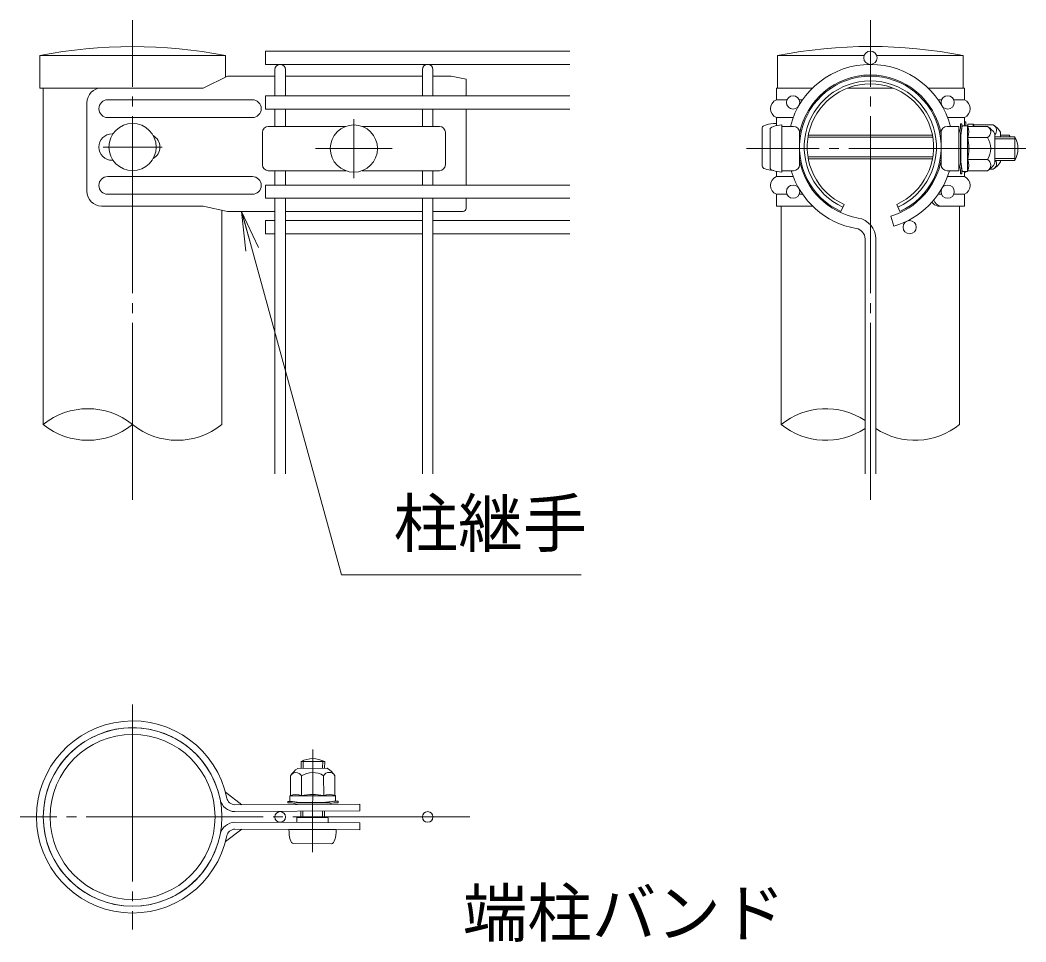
# Model space of a CAD drawing. Units: millimetres, scale not verified. Extents: x -4200 to 4200, y -2970 to 2970.
# Drawn here: x 975 to 1997, y 240 to 1176 of the extents above; entities that cross this region are included whole.
import ezdxf
from ezdxf.enums import TextEntityAlignment as Align

# ---------------------------------------------------------------- set-up
doc = ezdxf.new("R2010")
doc.units = ezdxf.units.MM
doc.header["$LTSCALE"] = 10
doc.linetypes.add('LONG_CHAIN', pattern=[21, 18, -1, 1, -1])
for name, color, linetype, lineweight in [('0-3_D-STR1', 1, 'Continuous', 9), ('0-4_D-BMK', 2, 'LONG_CHAIN', 9), ('0-5_D-STR-DIM', 7, 'Continuous', 9), ('0-6_0', 7, 'Continuous', 9), ('0-8_D-STR2', 7, 'Continuous', 9), ('0-9_D-STR3', 3, 'Continuous', 9), ('0-A_D-STR-TXT', 7, 'Continuous', 9)]:
    doc.layers.add(name, color=color, linetype=linetype, lineweight=lineweight)
doc.styles.add('ＭＳ ゴシック', font='')
doc.styles.get('ＭＳ ゴシック').set_extended_font_data('MS Gothic')

# ---------------------------------------------------------------- blocks, each defined once
blk = doc.blocks.new('_Open')
at = {"layer": '0-6_0'}
blk.add_line((-10, 1.667), (0, 0), dxfattribs=at)
blk.add_lwpolyline([(-10, -1.667), (0, 0), (-10, 0)], dxfattribs=at)

msp = doc.modelspace()

# ---------------------------------------------------------------- linework, layer by layer
at = {"layer": '0-3_D-STR1'}
for p, q in [((1183.67, 1140.36), (994.97, 1140.36)), ((994.97, 1140.36), (994.97, 1107.36)), ((1183.67, 1118.37), (1183.67, 1140.36)), ((1832.96, 1140.36), (1744.97, 1140.36)), ((1744.97, 1140.36), (1744.97, 1107.36)), ((1933.67, 1140.36), (1845.69, 1140.36)), ((1933.67, 1107.36), (1933.67, 1140.36)), ((1161.26, 1107.36), (994.97, 1107.36)), ((998.57, 1107.36), (998.57, 765.36)), ((1780.53, 1107.36), (1744.97, 1107.36)), ((1799.52, 1107.36), (1797.39, 1107.36)), ((1862.16, 1107.36), (1816.48, 1107.36)), ((1933.67, 1107.36), (1898.11, 1107.36)), ((1180.07, 765.36), (1180.07, 983.21)), ((1748.57, 987.36), (1748.57, 765.36)), ((1930.07, 765.36), (1930.07, 987.45))]:
    msp.add_line(p, q, dxfattribs=at)
for radius in [90.75, 83.85]:
    msp.add_circle((1089.32, 366.49), radius, dxfattribs=at)
for centre, radius, start, end in [((1089.32, 656.68), 492.8, 78.96219, 101.03781), ((1839.32, 662.07), 487.51, 78.84081, 101.15919)]:
    msp.add_arc(centre, radius, start, end, dxfattribs=at)
at = {"layer": '0-4_D-BMK'}
for p, q in [((1089.32, 688.68), (1089.32, 1176.36)), ((1839.32, 688.68), (1839.32, 1176.36)), ((1314.32, 1075.84), (1314.32, 1015.84)), ((1059.32, 1047.36), (1119.32, 1047.36)), ((1275.32, 1045.84), (1353.32, 1045.84)), ((1997.41, 1045.84), (1713.29, 1045.84)), ((1089.32, 480.79), (1089.32, 252.19)), ((1272.17, 330.73), (1272.68, 435.2)), ((1432.22, 366.49), (975.02, 366.49))]:
    msp.add_line(p, q, dxfattribs=at)
at = {"layer": '0-5_D-STR-DIM'}
for centre, start, end in [((1043.94, 709.38), 50.97549, 129.02451), ((1793.95, 709.38), 56.30864, 129.02451), ((1043.94, 821.35), 230.97549, 309.02451), ((1134.69, 821.35), 230.97549, 309.02451), ((1793.95, 821.35), 230.97549, 303.69136), ((1884.7, 821.35), 236.30864, 309.02451)]:
    msp.add_arc(centre, 72.06, start, end, dxfattribs=at)
at = {"layer": '0-8_D-STR2'}
for p, q in [((1533.92, 1144.86), (1224.32, 1144.86)), ((1224.32, 1144.86), (1224.32, 1131.36)), ((1533.92, 1131.36), (1224.32, 1131.36)), ((1233.92, 1099.49), (1233.92, 1125.96)), ((1244.72, 1099.49), (1244.72, 1125.96)), ((1383.92, 1099.49), (1383.92, 1125.96)), ((1394.72, 1099.49), (1394.72, 1125.96)), ((1533.92, 1099.49), (1224.32, 1099.49)), ((1224.32, 1099.49), (1224.32, 1085.99)), ((1533.92, 1085.99), (1224.32, 1085.99)), ((1233.92, 1068.34), (1233.92, 1085.99)), ((1244.72, 1068.34), (1244.72, 1085.99)), ((1383.92, 1068.34), (1383.92, 1085.99)), ((1394.72, 1068.34), (1394.72, 1085.99)), ((1233.92, 1008.74), (1233.92, 1023.34)), ((1244.72, 1008.74), (1244.72, 1023.34)), ((1383.92, 1008.74), (1383.92, 1023.34)), ((1394.72, 1008.74), (1394.72, 1023.34)), ((1533.92, 1008.74), (1224.32, 1008.74)), ((1224.32, 1008.74), (1224.32, 995.24)), ((1533.92, 995.24), (1224.32, 995.24)), ((1233.92, 715.36), (1233.92, 995.24)), ((1244.72, 715.36), (1244.72, 995.24)), ((1383.92, 715.36), (1383.92, 995.24)), ((1394.72, 715.36), (1394.72, 995.24)), ((1233.92, 972.63), (1224.32, 972.63)), ((1224.32, 972.63), (1224.32, 959.13)), ((1383.92, 972.63), (1244.72, 972.63)), ((1533.92, 972.63), (1394.72, 972.63)), ((1860.24, 977.22), (1863.32, 966.87)), ((1233.92, 959.13), (1224.32, 959.13)), ((1383.92, 959.13), (1244.72, 959.13)), ((1533.92, 959.13), (1394.72, 959.13)), ((1833.92, 715.36), (1833.92, 953.96)), ((1844.72, 715.36), (1844.72, 953.96))]:
    msp.add_line(p, q, dxfattribs=at)
for centre, radius in [((1839.32, 1138.11), 6.75), ((1760.73, 1092.74), 6.75), ((1917.91, 1092.74), 6.75), ((1760.73, 1001.99), 6.75), ((1917.91, 1001.99), 6.75), ((1879.27, 965.88), 6.75), ((1239.32, 366.49), 5.4), ((1389.32, 366.49), 5.4)]:
    msp.add_circle(centre, radius, dxfattribs=at)
for centre, radius, start, end in [((1239.32, 1125.96), 5.4, 0, 180), ((1389.32, 1125.96), 5.4, 0, 180), ((1839.32, 1047.36), 84, 14.4591, 165.5409), ((1839.32, 1047.36), 73.2, 10.38886, 169.61114), ((1839.32, 1047.36), 73.2, 190.38886, 260.16066), ((1839.32, 1047.36), 73.2, 286.60421, 349.61114), ((1839.32, 1047.36), 84, 196.62015, 260.16066), ((1839.32, 1047.36), 84, 286.60421, 343.37985), ((1823.12, 953.96), 21.6, 0, 80.16066), ((1823.12, 953.96), 10.8, 0, 80.16066)]:
    msp.add_arc(centre, radius, start, end, dxfattribs=at)
at = {"layer": '0-9_D-STR3'}
for p, q in [((1185.7, 1119.36), (1161.26, 1107.36)), ((1233.92, 1119.36), (1185.7, 1119.36)), ((1383.92, 1119.36), (1244.72, 1119.36)), ((1413.32, 1119.36), (1394.72, 1119.36)), ((1413.32, 1119.36), (1428.32, 1116.36)), ((1428.32, 1116.36), (1428.32, 1099.49)), ((1161.26, 1107.36), (1057.86, 1107.36)), ((1780.53, 1107.36), (1743.77, 1107.36)), ((1743.77, 1095.36), (1743.77, 1107.36)), ((1797.39, 1107.36), (1799.52, 1107.36)), ((1934.87, 1107.36), (1898.11, 1107.36)), ((1934.87, 1107.36), (1934.87, 1099.04)), ((1934.87, 1095.36), (1934.87, 1107.36)), ((1211.09, 1095.36), (1064.09, 1095.36)), ((1743.77, 1095.36), (1754.51, 1095.36)), ((1766.95, 1095.36), (1770.39, 1095.36)), ((1911.69, 1095.36), (1908.26, 1095.36)), ((1934.87, 1095.36), (1924.13, 1095.36)), ((1042.86, 1092.36), (1042.86, 1002.36)), ((1428.32, 1085.99), (1428.32, 1008.74)), ((1211.09, 1077.36), (1064.09, 1077.36)), ((1743.77, 1077.36), (1760.86, 1077.36)), ((1743.77, 1069.15), (1743.77, 1077.36)), ((1934.87, 1077.36), (1917.78, 1077.36)), ((1934.87, 1069.07), (1934.87, 1077.36)), ((1227.32, 1068.34), (1305.97, 1068.34)), ((1322.67, 1068.34), (1401.32, 1068.34)), ((1729.37, 1066.86), (1729.37, 1027.86)), ((1737.32, 1065.4), (1737.32, 1026.27)), ((1743.77, 1071.36), (1743.77, 1069.61)), ((1749.32, 1021.84), (1749.32, 1069.84)), ((1749.32, 1068.34), (1761.32, 1068.34)), ((1917.32, 1068.34), (1929.32, 1068.34)), ((1929.32, 1068.34), (1929.32, 1023.34)), ((1930.86, 1066.68), (1929.32, 1061.38)), ((1930.86, 1071), (1930.86, 1066.68)), ((1930.86, 1071), (1932.36, 1071)), ((1931.42, 1059.32), (1932.59, 1068.8)), ((1932.36, 1071), (1932.36, 1066.68)), ((1937.89, 1069.07), (1932.88, 1069.07)), ((1934.87, 1072.86), (1934.87, 1069.07)), ((1936.37, 1072.86), (1934.87, 1072.86)), ((1936.37, 1072.86), (1936.37, 1069.07)), ((1938.02, 1045.82), (1938.02, 1068.99)), ((1938.23, 1068.7), (1938.44, 1070.35)), ((1958.4, 1068.35), (1938.36, 1068.35)), ((1943.74, 1070.61), (1938.73, 1070.61)), ((1943.87, 1068.35), (1943.87, 1070.54)), ((1944.17, 1069.88), (1944.03, 1070.39)), ((1964.25, 1069.88), (1944.17, 1069.88)), ((1221.32, 1062.34), (1221.32, 1029.34)), ((1407.32, 1062.34), (1407.32, 1029.34)), ((1767.32, 1029.34), (1767.32, 1062.34)), ((1767.32, 1057.84), (1768.09, 1057.84)), ((1767.32, 1055.81), (1767.82, 1055.81)), ((1775.9, 1057.33), (1902.74, 1057.33)), ((1776.25, 1059.36), (1902.39, 1059.36)), ((1910.56, 1057.84), (1911.32, 1057.84)), ((1910.82, 1055.81), (1911.32, 1055.81)), ((1911.32, 1062.34), (1911.32, 1029.34)), ((1929.32, 1061.38), (1929.32, 1030.3)), ((1930.82, 1057.99), (1931.42, 1057.99)), ((1931.42, 1059.32), (1931.42, 1032.32)), ((1931.42, 1057.99), (1931.42, 1033.69)), ((1958.4, 1057.1), (1938.02, 1057.1)), ((1965.92, 1060.84), (1965.92, 1030.84)), ((1965.92, 1057.84), (1986.32, 1057.84)), ((1965.92, 1055.81), (1987.29, 1055.81)), ((1971.77, 1062.36), (1971.77, 1057.84)), ((1986.32, 1057.84), (1986.32, 1033.84)), ((1938.02, 1045.82), (1938.02, 1022.64)), ((1767.32, 1035.87), (1768.24, 1035.87)), ((1767.38, 1033.84), (1768.6, 1033.84)), ((1775.9, 1037.39), (1902.74, 1037.39)), ((1776.25, 1035.36), (1902.39, 1035.36)), ((1910.04, 1033.84), (1911.26, 1033.84)), ((1910.4, 1035.87), (1911.32, 1035.87)), ((1930.82, 1033.69), (1931.42, 1033.69)), ((1958.4, 1034.58), (1938.02, 1034.58)), ((1965.92, 1035.87), (1987.29, 1035.87)), ((1965.92, 1033.84), (1986.32, 1033.84)), ((1971.77, 1033.84), (1971.77, 1032.36)), ((1227.32, 1023.34), (1305.97, 1023.34)), ((1322.67, 1023.34), (1401.32, 1023.34)), ((1743.77, 1017.36), (1743.77, 1022.52)), ((1743.77, 1017.36), (1743.77, 1022.52)), ((1749.32, 1023.34), (1761.32, 1023.34)), ((1917.32, 1023.34), (1929.32, 1023.34)), ((1930.86, 1024.32), (1929.32, 1030.3)), ((1930.82, 1030.3), (1932.36, 1024.32)), ((1931.42, 1032.32), (1932.59, 1022.83)), ((1932.36, 1024.32), (1932.36, 1020)), ((1937.82, 1022.57), (1932.88, 1022.57)), ((1934.87, 1022.57), (1934.87, 1017.36)), ((1934.87, 1017.36), (1934.87, 1022.57)), ((1934.87, 1022.57), (1934.87, 1021.86)), ((1958.4, 1023.32), (1938.32, 1023.32)), ((1964.25, 1024.85), (1960.57, 1024.85)), ((1211.09, 1017.36), (1064.09, 1017.36)), ((1743.77, 1017.36), (1760.86, 1017.36)), ((1934.87, 1017.36), (1917.78, 1017.36)), ((1766.21, 1005.93), (1766.21, 1006)), ((1211.09, 999.36), (1064.09, 999.36)), ((1428.32, 995.24), (1428.32, 984.91)), ((1743.77, 987.36), (1743.77, 999.36)), ((1743.77, 999.36), (1754.51, 999.36)), ((1766.95, 999.36), (1770.39, 999.36)), ((1911.69, 999.36), (1908.26, 999.36)), ((1934.87, 999.36), (1924.13, 999.36)), ((1934.87, 987.36), (1934.87, 999.36)), ((1934.87, 995.68), (1934.87, 987.36)), ((1161.26, 987.36), (1057.86, 987.36)), ((1161.26, 987.36), (1185.7, 981.96)), ((1233.92, 981.96), (1185.7, 981.96)), ((1244.72, 981.91), (1383.92, 981.91)), ((1394.72, 981.91), (1425.32, 981.91)), ((1743.77, 987.36), (1780.53, 987.36)), ((1797.39, 987.36), (1799.52, 987.36)), ((1809.32, 981.91), (1812.57, 989)), ((1869.32, 981.91), (1866.07, 989)), ((1934.87, 987.36), (1908, 987.36)), ((1934.87, 987.36), (1932.24, 987.36)), ((1260.58, 415.81), (1260.62, 422.83)), ((1260.62, 422.83), (1284.62, 422.71)), ((1262.62, 415.82), (1262.65, 423.79)), ((1282.55, 415.91), (1282.59, 423.69)), ((1284.59, 415.92), (1284.62, 422.71)), ((1257.25, 415.79), (1287.25, 415.94)), ((1249.77, 408.24), (1249.87, 388.15)), ((1261.03, 408.29), (1261.13, 387.91)), ((1283.55, 408.4), (1283.64, 388.02)), ((1294.8, 408.46), (1294.9, 388.37)), ((1183.69, 391.59), (1200.35, 378.82)), ((1320.28, 379.47), (1193.23, 378.79)), ((1247.23, 382.18), (1251.55, 382.2)), ((1247.24, 380.68), (1247.23, 382.18)), ((1247.24, 380.68), (1251.56, 380.7)), ((1249.14, 387.72), (1249.16, 382.72)), ((1272.39, 387.96), (1249.21, 387.85)), ((1249.87, 388.15), (1249.36, 388.01)), ((1258.92, 381.3), (1249.43, 382.42)), ((1251.56, 380.7), (1256.87, 379.19)), ((1256.87, 379.19), (1287.95, 379.34)), ((1258.92, 381.3), (1285.92, 381.43)), ((1260.25, 381.31), (1284.55, 381.42)), ((1260.25, 380.71), (1260.25, 381.31)), ((1272.39, 387.96), (1295.56, 388.07)), ((1284.55, 380.82), (1284.55, 381.42)), ((1285.92, 381.43), (1295.4, 382.64)), ((1287.94, 380.84), (1293.91, 382.41)), ((1293.92, 380.91), (1287.95, 379.34)), ((1293.91, 382.41), (1298.23, 382.43)), ((1295.64, 387.88), (1295.66, 382.94)), ((1260.34, 365.83), (1260.37, 372.31)), ((1262.37, 365.82), (1262.41, 372.32)), ((1282.31, 365.72), (1282.34, 372.41)), ((1284.34, 365.71), (1284.38, 372.42)), ((1320.32, 360.41), (1193.27, 361.09)), ((1256.39, 365.85), (1256.36, 360.75)), ((1256.39, 365.85), (1288.3, 365.69)), ((1288.3, 365.69), (1288.27, 360.59)), ((1320.32, 360.41), (1320.32, 353.51)), ((1183.69, 341.39), (1200.35, 354.16)), ((1320.28, 353.51), (1193.23, 354.19)), ((1248.29, 353.88), (1296.28, 353.65)), ((1252.72, 339.46), (1291.72, 339.27))]:
    msp.add_line(p, q, dxfattribs=at)
for points in [[(1932.36, 1066.68), (1930.82, 1061.38), (1930.82, 1030.3)], [(1971.77, 1059.36), (1980.77, 1059.36), (1980.77, 1057.84)], [(1930.86, 1024.32), (1930.86, 1020), (1932.36, 1020)], [(1936.37, 1022.57), (1936.37, 1021.86), (1934.87, 1021.86)], [(1320.32, 379.47), (1320.32, 372.57), (1193.27, 371.89)], [(1251.55, 382.2), (1256.86, 380.69), (1287.94, 380.84)], [(1293.92, 380.91), (1298.24, 380.93), (1298.23, 382.43)]]:
    msp.add_lwpolyline(points, dxfattribs=at)
for centre in [(1089.32, 1047.36), (1314.32, 1045.84)]:
    msp.add_circle(centre, 24, dxfattribs=at)
for centre, radius, start, end in [((1839.32, 1047.36), 72, 294.62432, 245.37568), ((1839.32, 1047.36), 67.2, 294.62432, 245.37568), ((1057.86, 1092.36), 15, 90, 180), ((1839.32, 1047.36), 64.2, 294.62432, 245.37568), ((1064.09, 1086.36), 9, 90, 270), ((1211.09, 1086.36), 9, 270, 90), ((1747.52, 1086.36), 9.75, 112.61986, 247.38014), ((1931.12, 1086.36), 9.75, 292.61986, 67.38014), ((1227.32, 1062.34), 6, 90, 180), ((1401.32, 1062.34), 6, 0, 90), ((1761.32, 1062.34), 6, 0, 90), ((1917.32, 1062.34), 6, 90, 180), ((1932.88, 1068.77), 0.3, 90, 173), ((1937.89, 1068.77), 0.3, 15, 90), ((1922.95, 1062.78), 16.4, 339.64454, 21.71401), ((1938.73, 1070.31), 0.3, 90, 173), ((1943.74, 1070.31), 0.3, 15, 90), ((1929.22, 1064.25), 15.97, 14.90359, 22.7756), ((1955.35, 1062.72), 6.4, 298.45309, 61.54691), ((1945.6, 1048.07), 24, 32.13463, 57.68315), ((1961.2, 1064.25), 6.4, 317.45541, 61.54691), ((1951.45, 1049.6), 24, 32.13463, 57.68315), ((1068.59, 1047.36), 13.5, 90, 270), ((1103.52, 1047.36), 13.5, 300.04449, 59.95551), ((1929.71, 1058.03), 1.71, 358.43845, 49.48837), ((1875.75, 1045.82), 63.57, 0, 10.20031), ((1941.13, 1045.84), 20.62, 0, 33.09348), ((1958.27, 1047.36), 25.5, 24.25131, 28.07249), ((1963.82, 1045.84), 25.5, 331.92751, 28.07249), ((1875.75, 1045.82), 63.57, 349.79969, 0), ((1941.13, 1045.84), 20.62, 326.90652, 0), ((1929.71, 1033.64), 1.71, 310.51348, 1.56339), ((1923.37, 1028.93), 15.97, 337.2244, 20.62678), ((1955.35, 1028.95), 6.4, 298.45309, 61.54691), ((1961.2, 1030.48), 6.4, 298.45309, 31.66849), ((1227.32, 1029.34), 6, 180, 270), ((1401.32, 1029.34), 6, 270, 0), ((1761.32, 1029.34), 6, 270, 0), ((1917.32, 1029.34), 6, 180, 270), ((1932.88, 1022.87), 0.3, 187, 270), ((1937.82, 1022.87), 0.3, 270, 337.2244), ((1945.6, 1043.6), 24, 302.31685, 327.86537), ((1951.45, 1045.13), 24, 302.31685, 327.86537), ((1064.09, 1008.36), 9, 90, 270), ((1211.09, 1008.36), 9, 270, 90), ((1747.52, 1008.36), 9.75, 112.61986, 247.38014), ((1931.12, 1008.36), 9.75, 292.61986, 67.38014), ((1057.86, 1002.36), 15, 180, 270), ((1756.78, 1008.36), 9.13, 348.40415, 350.0359), ((1912.44, 996.36), 9.13, 198.30949, 260.27718), ((1425.32, 984.91), 3, 270, 0), ((1909.54, 996.36), 9.13, 213.34935, 260.27718), ((1089.32, 366.49), 97.65, 11.37275, 348.62725), ((1089.32, 366.49), 90.75, 11.23979, 348.76021), ((1272.51, 400.27), 25.5, 61.65072, 117.79569), ((1270.12, 395.53), 24, 122.41049, 147.95901), ((1255.42, 405.22), 6.4, 28.72896, 151.82278), ((1272.37, 391.07), 20.62, 90.27587, 123.36935), ((1272.37, 391.07), 20.62, 57.18239, 90.27587), ((1289.19, 405.38), 6.4, 28.72896, 151.82278), ((1274.58, 395.55), 24, 32.59272, 58.14124), ((1255.57, 373.24), 15.97, 69.64909, 113.05147), ((1272.69, 325.69), 63.57, 90.27587, 100.47617), ((1272.69, 325.69), 63.57, 80.07556, 90.27587), ((1289.34, 373.4), 15.97, 67.50027, 110.90265), ((1193.83, 387.8), 15.92, 193.15621, 267.96083), ((1193.86, 387.82), 9.05, 193.24006, 265.99617), ((1249.44, 387.72), 0.3, 105.27587, 180.27587), ((1249.46, 382.72), 0.3, 180.27587, 263.27587), ((1260.21, 379.59), 1.71, 88.71432, 139.76424), ((1284.6, 379.71), 1.71, 40.78934, 91.83926), ((1295.36, 382.94), 0.3, 277.27587, 0.27587), ((1295.34, 387.87), 0.3, 0.27587, 67.50027), ((1193.83, 345.18), 15.92, 92.03917, 166.84379), ((1193.86, 345.16), 9.05, 94.00383, 166.75994)]:
    msp.add_arc(centre, radius, start, end, dxfattribs=at)
for centre, major_axis, start_param, end_param in [((1743.77, 1066.86), (14.4, 0), 1.5707963, 3.1415927), ((1751.72, 1065.4), (14.4, 0), 1.7382444, 3.1415927), ((1743.77, 1027.86), (14.4, 0), 3.1415927, 4.477186), ((1751.72, 1026.27), (14.4, 0), 3.1415927, 4.5449409), ((1252.79, 353.86), (0.07, 14.4), 1.5707963, 3.1415927), ((1291.78, 353.67), (0.07, 14.4), 3.1415927, 4.712389)]:
    msp.add_ellipse(centre, major_axis=major_axis, ratio=0.3125, start_param=start_param, end_param=end_param, dxfattribs=at)
at = {"layer": '0-A_D-STR-TXT'}
msp.add_lwpolyline([(1545.26, 612.63), (1301.69, 612.63), (1200.74, 980.03)], dxfattribs=at)

# ---------------------------------------------------------------- block references
at = {"layer": '0-A_D-STR-TXT', "xscale": 4, "yscale": 4, "rotation": 105.36476}
msp.add_blockref('_Open', (1200.21, 981.96), dxfattribs=at)

# ---------------------------------------------------------------- texts
at = {"layer": '0-A_D-STR-TXT', "style": 'ＭＳ ゴシック'}
for s, p in [('柱継手', (1354.65, 626.49)), ('端柱バンド', (1424.96, 230.41))]:
    msp.add_text(s, height=48.09, dxfattribs=at).set_placement(p, align=Align.BOTTOM_LEFT)

doc.saveas('drawing.dxf')
